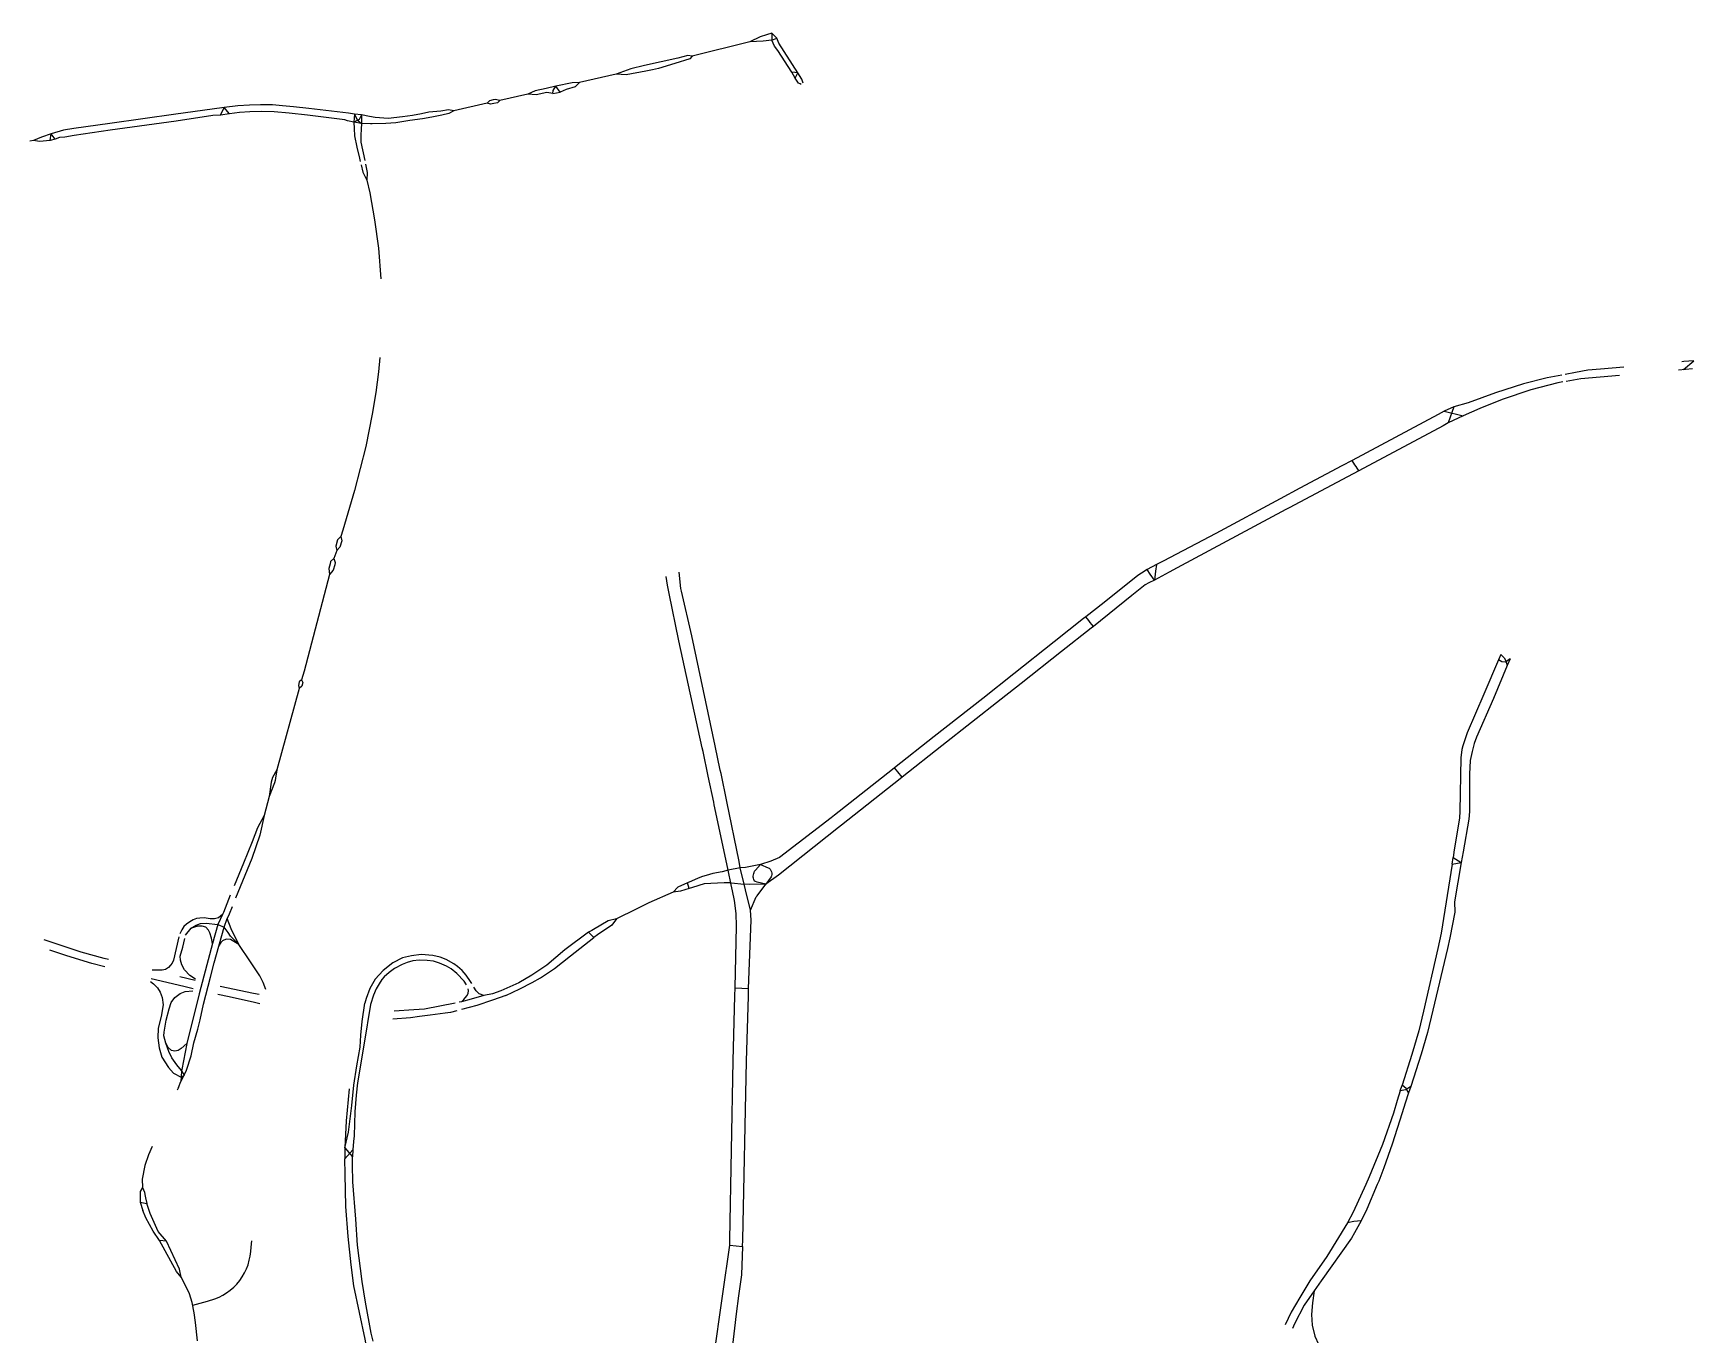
# Model space of a CAD drawing. Header units: inches. Extents: x 25490716 to 25512768, y 6672380 to 6685864.
# Drawn here: x 25495719 to 25498669, y 6676505 to 6678818 of the extents above; entities that cross this region are included whole.
import ezdxf

# ---------------------------------------------------------------- set-up
doc = ezdxf.new("R2010")
doc.units = ezdxf.units.IN
doc.header["$MEASUREMENT"] = 0

msp = doc.modelspace()

# ---------------------------------------------------------------- linework, layer by layer
for points in [[(25497031.3, 6678817.7), (25497021.8, 6678814.8), (25497010.2, 6678811.2), (25496992.4, 6678802.6)], [(25497031, 6678805.2), (25497015.8, 6678803.6), (25496992.4, 6678802.6)], [(25497031.3, 6678817.7), (25497031, 6678805.2)], [(25497031, 6678805.2), (25497039.9, 6678808.9)], [(25497036.1, 6678794.9), (25497031, 6678805.2)], [(25497031.3, 6678817.7), (25497039.9, 6678808.9)], [(25497043.9, 6678800), (25497039.9, 6678808.9)], [(25496889.5, 6678777), (25496885.6, 6678772.4), (25496858.9, 6678763.8), (25496829.8, 6678754.8), (25496819, 6678752.7), (25496807.1, 6678750.3)], [(25496889.5, 6678777), (25496882, 6678777.9), (25496864.5, 6678773.6)], [(25496992.4, 6678802.6), (25496889.5, 6678777)], [(25497066.5, 6678748.5), (25497041.6, 6678787), (25497036.1, 6678794.9)], [(25497077.3, 6678747.5), (25497043.9, 6678800)], [(25496805.1, 6678760.1), (25496781, 6678754.6), (25496754.6, 6678745)], [(25496807.1, 6678750.3), (25496772.6, 6678743.5), (25496754.6, 6678745)], [(25496864.5, 6678773.6), (25496805.1, 6678760.1)], [(25497077.3, 6678747.5), (25497066.5, 6678748.5)], [(25497081.6, 6678727.6), (25497078.7, 6678728.9), (25497072.9, 6678737.9), (25497066.5, 6678748.5)], [(25497072.9, 6678737.9), (25497077.3, 6678747.5)], [(25497086.1, 6678730.5), (25497084.5, 6678736.2), (25497077.3, 6678747.5)], [(25496630.1, 6678719.4), (25496610.7, 6678715), (25496597.8, 6678709.6)], [(25496647.6, 6678723.3), (25496630.1, 6678719.4)], [(25496642.1, 6678710.7), (25496642.9, 6678715.9), (25496647.6, 6678723.3)], [(25496689.5, 6678729.9), (25496676.6, 6678729.4), (25496647.6, 6678723.3)], [(25496655.4, 6678713.2), (25496647.6, 6678723.3)], [(25496689.5, 6678729.9), (25496681.9, 6678722.6), (25496666.1, 6678717.9), (25496655.4, 6678713.2)], [(25496754.6, 6678745), (25496689.5, 6678729.9)], [(25497083.3, 6678726.8), (25497081.6, 6678727.6)], [(25497086.6, 6678728.8), (25497086.1, 6678730.5)], [(25496278.9, 6678675.5), (25496208.7, 6678684.1), (25496181.4, 6678687.1), (25496162, 6678688.9), (25496144.1, 6678690.1), (25496122.8, 6678690.6), (25496103, 6678690), (25496082.4, 6678688.6), (25496058.5, 6678685.6)], [(25496525.4, 6678693.2), (25496466, 6678679.9)], [(25496535.9, 6678699), (25496529.4, 6678697.7), (25496525.4, 6678693.2)], [(25496537.3, 6678692.7), (25496531.6, 6678691.5), (25496525.4, 6678693.2)], [(25496547.7, 6678698.2), (25496539.8, 6678699.7), (25496535.9, 6678699)], [(25496547.7, 6678698.2), (25496544.1, 6678694), (25496537.3, 6678692.7)], [(25496597.8, 6678709.6), (25496547.7, 6678698.2)], [(25496631.5, 6678712.6), (25496612.8, 6678708.4), (25496597.8, 6678709.6)], [(25496642.1, 6678710.7), (25496631.5, 6678712.6)], [(25496642.1, 6678710.7), (25496655.4, 6678713.2)], [(25496037.2, 6678682.9), (25495972.3, 6678673.8), (25495854.9, 6678657.4), (25495791.3, 6678648.5), (25495772.7, 6678645.4), (25495751.1, 6678639.1)], [(25496038.1, 6678671.2), (25495972.7, 6678661.5), (25495855.6, 6678645.3), (25495792, 6678636), (25495775.3, 6678633.2)], [(25496058.5, 6678685.6), (25496037.2, 6678682.9)], [(25496052, 6678672.3), (25496038.1, 6678671.2)], [(25496052, 6678672.3), (25496058.5, 6678685.6)], [(25496067.9, 6678674.4), (25496052, 6678672.3)], [(25496067.9, 6678674.4), (25496058.5, 6678685.6)], [(25496277.4, 6678662.2), (25496272.4, 6678663.5), (25496206.5, 6678672), (25496173.6, 6678675.8), (25496146.9, 6678677.9), (25496124.3, 6678678.7), (25496103.9, 6678678.1), (25496085.7, 6678676.6), (25496067.9, 6678674.4)], [(25496288.7, 6678659.3), (25496277.4, 6678662.2)], [(25496290, 6678674.1), (25496278.9, 6678675.5)], [(25496290, 6678674.1), (25496288.7, 6678659.3)], [(25496302, 6678672.4), (25496297.8, 6678664.3), (25496288.7, 6678659.3)], [(25496302.2, 6678657.1), (25496288.7, 6678659.3)], [(25496288.7, 6678659.3), (25496289.3, 6678648.1)], [(25496290, 6678674.1), (25496294.4, 6678664), (25496302.2, 6678657.1)], [(25496302, 6678672.4), (25496290, 6678674.1)], [(25496302.2, 6678657.1), (25496301.6, 6678647.2)], [(25496302, 6678672.4), (25496302.2, 6678657.1)], [(25496316.7, 6678669.6), (25496302, 6678672.4)], [(25496318.4, 6678656.6), (25496302.2, 6678657.1)], [(25496408.8, 6678674.6), (25496392.8, 6678671.6), (25496375, 6678669.2), (25496349.7, 6678666.4), (25496326.6, 6678667.7), (25496316.7, 6678669.6)], [(25496410.7, 6678665.8), (25496388.3, 6678662.4), (25496363, 6678658.5), (25496345.2, 6678657), (25496321.3, 6678656.5), (25496318.4, 6678656.6)], [(25496422.1, 6678677.2), (25496408.8, 6678674.6)], [(25496427.1, 6678668.4), (25496410.7, 6678665.8)], [(25496442.9, 6678679.2), (25496422.1, 6678677.2)], [(25496444.7, 6678672.1), (25496427.1, 6678668.4)], [(25496466, 6678679.9), (25496456.6, 6678681.8), (25496442.9, 6678679.2)], [(25496466, 6678679.9), (25496457.3, 6678675.1), (25496444.7, 6678672.1)], [(25495751.1, 6678639.1), (25495733.5, 6678633.1), (25495719.4, 6678626.8)], [(25495748.9, 6678627.1), (25495751.1, 6678639.1)], [(25495758.3, 6678629.1), (25495748.9, 6678627.1)], [(25495758.3, 6678629.1), (25495751.1, 6678639.1)], [(25495775.3, 6678633.2), (25495765.5, 6678632.2), (25495758.3, 6678629.1)], [(25496289.3, 6678648.1), (25496290, 6678635.5), (25496293.9, 6678615.3), (25496298.4, 6678595.7), (25496299.9, 6678589.6)], [(25496301.6, 6678647.2), (25496300.9, 6678636.6), (25496301.2, 6678624.2), (25496308.1, 6678591.2)], [(25495719.4, 6678626.8), (25495713.3, 6678625.9)], [(25495748.9, 6678627.1), (25495730.3, 6678625.3), (25495719.4, 6678626.8)], [(25496301.4, 6678583.6), (25496304.5, 6678571), (25496312, 6678556.7)], [(25496309.3, 6678585.2), (25496312.4, 6678570.4), (25496312, 6678556.7)], [(25496312, 6678556.7), (25496317.1, 6678533.8), (25496325.5, 6678486), (25496332.3, 6678435.8), (25496336.5, 6678381.4)], [(25496334.6, 6678241.3), (25496332.6, 6678215.8), (25496327.8, 6678178.9), (25496321.1, 6678140.4), (25496310, 6678083.4), (25496289.9, 6678004.9), (25496269.1, 6677934.5), (25496265.5, 6677923.1)], [(25498544.6, 6678224.2), (25498503.5, 6678220.4), (25498480.9, 6678218.6), (25498458.7, 6678214.6), (25498440.4, 6678211.1)], [(25498667, 6678221.5), (25498642, 6678219.1)], [(25498651.5, 6678234.1), (25498648.1, 6678233.7)], [(25498650.9, 6678220), (25498669.1, 6678235.7)], [(25498669.1, 6678235.7), (25498651.5, 6678234.1)], [(25498434.8, 6678210), (25498408.7, 6678205), (25498366.6, 6678194.4), (25498316.6, 6678178.7), (25498268.5, 6678161), (25498242.8, 6678153.9)], [(25498436.7, 6678197.9), (25498427.7, 6678196.4), (25498379.8, 6678184), (25498328.7, 6678167), (25498288.8, 6678151), (25498259.1, 6678137.8)], [(25498537.2, 6678209.4), (25498468.6, 6678203.4), (25498442.6, 6678198.9)], [(25498214.7, 6678139.8), (25498062.3, 6678058.1)], [(25498225.6, 6678146), (25498214.7, 6678139.8)], [(25498242.8, 6678153.9), (25498225.6, 6678146)], [(25498225.6, 6678146), (25498259.1, 6678137.8)], [(25498242.8, 6678153.9), (25498232.7, 6678125)], [(25498259.1, 6678137.8), (25498232.7, 6678125)], [(25498223.8, 6678120.1), (25498073.8, 6678040.2)], [(25498232.7, 6678125), (25498223.8, 6678120.1)], [(25498044, 6678048.6), (25497969.1, 6678009), (25497934.2, 6677990.1)], [(25498062.3, 6678058.1), (25498044, 6678048.6)], [(25498073.8, 6678040.2), (25498053.8, 6678029.5)], [(25498066.9, 6678050.9), (25498062.3, 6678058.1)], [(25498069, 6678047.5), (25498066.9, 6678050.9)], [(25498073.8, 6678040.2), (25498069, 6678047.5)], [(25498053.8, 6678029.5), (25497950.1, 6677974), (25497944.6, 6677971.1)], [(25497934.2, 6677990.1), (25497819.8, 6677928.6), (25497726.3, 6677879.7)], [(25497944.6, 6677971.1), (25497751.2, 6677867.6), (25497737.2, 6677860.1)], [(25496265.5, 6677923.1), (25496259.7, 6677917.1), (25496256.5, 6677906.2), (25496258.2, 6677898.1)], [(25496265.5, 6677923.1), (25496267.1, 6677915.3), (25496263.9, 6677904), (25496258.2, 6677898.1)], [(25496258.2, 6677898.1), (25496253.2, 6677884)], [(25496253.2, 6677884), (25496247.3, 6677878.6), (25496246.4, 6677874.9), (25496244.3, 6677866.6), (25496245.5, 6677855.9)], [(25496253.2, 6677884), (25496255.7, 6677877.1), (25496254.6, 6677872.8), (25496252.1, 6677863.5), (25496245.5, 6677855.9)], [(25497698, 6677864.6), (25497688, 6677858.1)], [(25497714.7, 6677873.6), (25497698, 6677864.6)], [(25497703.5, 6677856.5), (25497698, 6677864.6)], [(25497713, 6677861.6), (25497711, 6677845.9)], [(25497714.7, 6677873.6), (25497713, 6677861.6)], [(25497726.3, 6677879.7), (25497714.7, 6677873.6)], [(25496245.5, 6677855.9), (25496200.1, 6677684.2)], [(25496846, 6677836.9), (25496843.3, 6677852.2)], [(25496848.9, 6677821.8), (25496846, 6677836.9)], [(25496870.8, 6677825.9), (25496869.6, 6677830.8), (25496866.7, 6677859.7)], [(25497694.5, 6677837.1), (25497670.8, 6677818.6), (25497602.9, 6677763.1)], [(25497681.5, 6677853.7), (25497621.7, 6677806.1)], [(25497688, 6677858.1), (25497681.5, 6677853.7)], [(25497701, 6677841.1), (25497694.5, 6677837.1)], [(25497711, 6677845.9), (25497701, 6677841.1)], [(25497711, 6677845.9), (25497703.5, 6677856.5)], [(25497737.2, 6677860.1), (25497711, 6677845.9)], [(25496907.5, 6677547.9), (25496865.9, 6677737.7), (25496848.9, 6677821.8)], [(25496930.5, 6677551.5), (25496889, 6677746.8), (25496870.8, 6677825.9)], [(25497621.7, 6677806.1), (25497589.2, 6677780.6)], [(25497585.1, 6677777.4), (25497532.9, 6677736)], [(25497589.2, 6677780.6), (25497585.1, 6677777.4)], [(25497594.6, 6677773.7), (25497589.2, 6677780.6)], [(25497597, 6677770.6), (25497594.6, 6677773.7)], [(25497598.4, 6677760.4), (25497545.8, 6677718.6)], [(25497602.9, 6677763.1), (25497597, 6677770.6)], [(25497602.9, 6677763.1), (25497598.4, 6677760.4)], [(25497532.9, 6677736), (25497460.9, 6677678.9)], [(25497545.8, 6677718.6), (25497474.2, 6677662.2)], [(25498326.3, 6677713.3), (25498322.4, 6677704.3)], [(25498326.3, 6677713.3), (25498332.1, 6677707.6), (25498335.3, 6677702), (25498337.7, 6677694.1)], [(25496200.1, 6677684.2), (25496195.4, 6677668.6)], [(25498322.4, 6677704.3), (25498296.3, 6677643.3), (25498266.2, 6677574.1), (25498259, 6677551.3)], [(25498337.7, 6677694.1), (25498313, 6677635.1), (25498283, 6677566.7), (25498279, 6677555.1), (25498275.5, 6677541.3)], [(25498342.9, 6677706), (25498334.7, 6677700.1), (25498327.8, 6677700.7), (25498322.4, 6677704.3)], [(25498342.9, 6677706), (25498337.7, 6677694.1)], [(25496195.4, 6677668.6), (25496191.4, 6677665), (25496190.1, 6677658.6), (25496191.7, 6677653.4)], [(25496195.4, 6677668.6), (25496198.2, 6677663.8), (25496196.2, 6677657), (25496191.7, 6677653.4)], [(25497460.9, 6677678.9), (25497406.2, 6677635.6), (25497319.7, 6677567.7)], [(25497474.2, 6677662.2), (25497438.9, 6677634.3), (25497333.3, 6677551.1)], [(25496191.7, 6677653.4), (25496151.8, 6677508.8)], [(25497319.7, 6677567.7), (25497249, 6677512.3)], [(25496909, 6677541.3), (25496907.5, 6677547.9)], [(25496918.3, 6677497.5), (25496909, 6677541.3)], [(25496939.7, 6677508), (25496930.5, 6677551.5)], [(25497333.3, 6677551.1), (25497262.7, 6677495.5)], [(25498259, 6677551.3), (25498257.2, 6677544.7), (25498255.2, 6677529.8), (25498253.6, 6677435.4), (25498252.8, 6677422.7), (25498243.6, 6677366.5)], [(25498275.5, 6677541.3), (25498272.1, 6677525.2), (25498270.4, 6677501.1), (25498270.5, 6677434.6), (25498269.3, 6677420.7), (25498259.1, 6677363)], [(25496151.8, 6677508.8), (25496143.9, 6677494.7), (25496142.9, 6677490.7), (25496141.8, 6677486.7), (25496138.5, 6677461.3)], [(25496151.8, 6677508.8), (25496149.7, 6677493.5), (25496148.6, 6677489.4), (25496147.4, 6677485.2), (25496138.5, 6677461.3)], [(25496941, 6677501.9), (25496939.7, 6677508)], [(25497245.3, 6677509.3), (25497142.6, 6677427.9)], [(25497249, 6677512.3), (25497245.3, 6677509.3)], [(25497254.9, 6677505.1), (25497249, 6677512.3)], [(25496928.1, 6677451.3), (25496918.3, 6677497.5)], [(25496951.1, 6677452.1), (25496941, 6677501.9)], [(25497259.2, 6677492.7), (25497155.2, 6677410.4)], [(25497262.7, 6677495.5), (25497254.9, 6677505.1)], [(25497262.7, 6677495.5), (25497259.2, 6677492.7)], [(25496138.5, 6677461.3), (25496129.4, 6677427.3), (25496121.5, 6677392.3), (25496107.5, 6677351.2), (25496078.5, 6677280.4)], [(25496929, 6677446.6), (25496928.1, 6677451.3)], [(25496972.9, 6677345.6), (25496951.1, 6677452.1)], [(25496129.4, 6677427.3), (25496117.7, 6677405.6), (25496107.8, 6677380.4), (25496092.7, 6677342.8), (25496075.9, 6677302.3)], [(25496951.1, 6677341.7), (25496929, 6677446.6)], [(25497136.6, 6677423.4), (25497044.8, 6677352.6), (25497029.7, 6677346.2)], [(25497142.6, 6677427.9), (25497136.6, 6677423.4)], [(25497149.5, 6677405.9), (25497043.2, 6677321.3)], [(25497155.2, 6677410.4), (25497149.5, 6677405.9)], [(25498243.6, 6677366.5), (25498241.4, 6677352.9)], [(25498259.1, 6677363), (25498255.7, 6677343.6)], [(25496953.4, 6677330), (25496942.8, 6677327.6)], [(25496953.4, 6677330), (25496951.1, 6677341.7)], [(25496975.1, 6677334.3), (25496953.4, 6677330)], [(25496958.9, 6677304.5), (25496953.4, 6677330)], [(25496975.1, 6677334.3), (25496972.9, 6677345.6)], [(25496984.6, 6677335.1), (25496975.1, 6677334.3)], [(25496982.2, 6677305.4), (25496975.1, 6677334.3)], [(25497011, 6677340.3), (25496984.6, 6677335.1)], [(25497020.3, 6677305.5), (25497005.3, 6677309.1), (25497002, 6677310.1), (25497000.7, 6677310.9), (25496999.5, 6677313.6), (25496998.9, 6677315.8), (25496998.3, 6677318), (25496998.3, 6677319.9), (25496998.6, 6677322.2), (25496999.1, 6677324.4), (25496999.8, 6677326.3), (25497000.7, 6677328.3), (25497001.9, 6677330.5), (25497011, 6677340.3)], [(25497029.7, 6677346.2), (25497011, 6677340.3)], [(25497011, 6677340.3), (25497024.8, 6677334.7), (25497026.5, 6677333.6), (25497028.4, 6677331.8), (25497029.7, 6677329.8), (25497030.7, 6677327.4), (25497031.2, 6677324.7), (25497031.1, 6677322.3), (25497030.8, 6677320.2), (25497030, 6677318.4), (25497020.3, 6677305.5)], [(25498239.8, 6677341.2), (25498220.3, 6677218.3)], [(25498255.7, 6677343.6), (25498244.1, 6677274), (25498244.6, 6677255.8), (25498235.9, 6677210.1)], [(25498239.8, 6677341.2), (25498241.4, 6677352.9)], [(25498239.8, 6677341.2), (25498255.7, 6677343.6)], [(25498241.4, 6677352.9), (25498255.7, 6677343.6)], [(25496881.6, 6677308), (25496864.2, 6677300.2), (25496856.1, 6677291.2)], [(25496888.3, 6677310.9), (25496881.6, 6677308)], [(25496884.5, 6677297.5), (25496881.6, 6677308)], [(25496942.8, 6677327.6), (25496926.4, 6677324.1), (25496920.3, 6677322.6), (25496914.3, 6677320.9), (25496907.8, 6677318.9), (25496900.4, 6677316), (25496888.3, 6677310.9)], [(25496946.8, 6677307.7), (25496911, 6677305.8), (25496890.4, 6677299.3)], [(25496958.7, 6677307.6), (25496946.8, 6677307.7)], [(25496958.7, 6677307.6), (25496982.2, 6677305.4)], [(25496961.2, 6677293.6), (25496958.9, 6677304.5)], [(25496992, 6677304.6), (25496982.2, 6677305.4)], [(25496984.6, 6677295.3), (25496982.2, 6677305.4)], [(25497020.3, 6677305.5), (25496992, 6677304.6)], [(25497005, 6677284.5), (25497020.3, 6677305.5)], [(25497043.2, 6677321.3), (25497020.3, 6677305.5)], [(25496069.1, 6677285.8), (25496056.8, 6677255.3)], [(25496856.1, 6677291.2), (25496812.4, 6677272.5), (25496789.9, 6677261.2)], [(25496884.5, 6677297.5), (25496868.8, 6677292.7), (25496856.1, 6677291.2)], [(25496890.4, 6677299.3), (25496884.5, 6677297.5)], [(25496965.9, 6677121.2), (25496968.5, 6677230.7), (25496967.8, 6677253.1), (25496965, 6677276.2), (25496961.2, 6677293.6)], [(25496993.4, 6677259), (25496984.6, 6677295.3)], [(25496993.4, 6677259), (25497003.6, 6677282.7), (25497005, 6677284.5)], [(25496055.4, 6677251.3), (25496048, 6677245.7), (25496041.2, 6677243.8), (25496033.3, 6677243.9), (25496022.7, 6677245.3), (25496015.3, 6677245.1), (25496009.2, 6677244.4), (25496003.1, 6677242), (25495997, 6677238.5), (25495991.1, 6677234.1), (25495986.9, 6677229.9), (25495982.9, 6677224.5), (25495979.4, 6677217.3)], [(25495987, 6676966.1), (25495991.5, 6676974.7), (25495999.4, 6677000.2), (25496004.6, 6677023.2), (25496011.6, 6677047.8), (25496015.5, 6677064.3), (25496021.8, 6677092.3), (25496025.4, 6677108.1), (25496033.8, 6677140), (25496040.2, 6677165.7), (25496058.1, 6677229.2), (25496063.7, 6677244.1)], [(25496056.8, 6677255.3), (25496055.4, 6677251.3), (25496047.3, 6677233.7)], [(25496072.2, 6677264.9), (25496067, 6677251.8), (25496063.7, 6677244.1)], [(25496084.5, 6677198.1), (25496070.7, 6677225.8), (25496063.7, 6677244.1)], [(25496755.2, 6677243.9), (25496740.5, 6677240.3), (25496714.3, 6677224.9)], [(25496755.2, 6677243.9), (25496746.8, 6677232.8), (25496721.3, 6677215.2)], [(25496789.9, 6677261.2), (25496755.2, 6677243.9)], [(25496989.9, 6677120), (25496994.5, 6677241.4), (25496993.4, 6677259)], [(25495977.7, 6677211.5), (25495968.1, 6677170.5), (25495965.8, 6677164.9), (25495963.2, 6677161.4), (25495959.2, 6677157.2), (25495954.1, 6677153.9), (25495948, 6677152.3), (25495930.5, 6677152.5)], [(25495989.8, 6677214.7), (25495999.9, 6677227.1), (25496008.3, 6677232.5), (25496016.4, 6677235.5), (25496026.2, 6677236.2), (25496047.3, 6677233.7)], [(25496047.3, 6677233.7), (25496037.8, 6677200), (25496021.9, 6677141.8), (25496013.8, 6677110.2), (25495991.9, 6677022.5)], [(25496037.8, 6677200), (25496035.6, 6677209.2), (25496033, 6677218.8), (25496030.7, 6677223.5), (25496025.8, 6677229.1), (25496019.2, 6677231), (25496011.7, 6677230.6), (25495999.9, 6677227.1)], [(25496047.3, 6677233.7), (25496058.1, 6677229.2)], [(25496084.5, 6677198.1), (25496069.7, 6677213), (25496065.1, 6677219.6), (25496058.1, 6677229.2)], [(25496705.6, 6677220), (25496663.2, 6677188.5), (25496631.6, 6677161.3), (25496605, 6677143.8), (25496582, 6677130.3), (25496549.9, 6677115.7)], [(25496714.3, 6677224.9), (25496711.5, 6677223.2), (25496705.6, 6677220)], [(25496705.6, 6677220), (25496715, 6677210.9)], [(25496721.3, 6677215.2), (25496715, 6677210.9)], [(25498220.3, 6677218.3), (25498214.5, 6677191.1), (25498189.1, 6677079.9), (25498180.7, 6677044.5), (25498168.1, 6677002.4), (25498150.8, 6676948.2)], [(25495804.4, 6677184.6), (25495738.3, 6677206.6)], [(25495846.5, 6677158.4), (25495823.1, 6677164.5), (25495779, 6677178.1), (25495748.3, 6677188)], [(25495853, 6677171.5), (25495845, 6677173.5), (25495804.4, 6677184.6)], [(25496007.4, 6677136.8), (25495997, 6677143.2), (25495987.9, 6677153.1), (25495983, 6677162.2), (25495980.5, 6677170.3), (25495979.8, 6677177.7), (25495984.7, 6677193.2), (25495988.4, 6677209)], [(25496084.5, 6677198.1), (25496069.4, 6677207.3), (25496062.1, 6677207.7), (25496055.4, 6677204.5), (25496052.2, 6677201.7), (25496048.4, 6677195.4)], [(25496132.5, 6677118.1), (25496127.4, 6677130.9), (25496121.4, 6677142.2), (25496105.2, 6677167.3), (25496084.5, 6677198.1)], [(25496558.6, 6677107.6), (25496583.3, 6677119.1), (25496605.2, 6677130.4), (25496620.1, 6677139.1), (25496645.2, 6677155.7), (25496673.8, 6677178), (25496715, 6677210.9)], [(25498235.9, 6677210.1), (25498231.4, 6677190.8), (25498205.6, 6677081.3), (25498196.1, 6677041.7), (25498184.7, 6677003), (25498166.2, 6676946.1)], [(25496488.7, 6677126.5), (25496484.7, 6677133.2), (25496471.7, 6677146.8), (25496461.6, 6677154.8), (25496453.2, 6677159.8), (25496441.1, 6677165.2), (25496430.4, 6677168.3), (25496419.1, 6677170), (25496404.7, 6677170.3), (25496393.6, 6677168.9), (25496383.6, 6677166.2), (25496374.2, 6677162.7), (25496361, 6677155.8), (25496351.4, 6677148.7), (25496342.7, 6677140.5), (25496338.5, 6677135.9), (25496333.6, 6677128.2), (25496328.3, 6677119.6), (25496323.3, 6677108.4), (25496318.1, 6677091.4), (25496306.9, 6677022.8), (25496294.9, 6676952.3), (25496292.5, 6676930.7), (25496290.5, 6676900.8), (25496289.3, 6676858), (25496288.2, 6676848.1), (25496286.6, 6676833.3)], [(25496498.3, 6677128.9), (25496496.1, 6677132.6), (25496488.3, 6677143.7), (25496480.9, 6677152.2), (25496472.7, 6677159.3), (25496466.1, 6677163.6), (25496452.7, 6677171.5), (25496441.8, 6677175.8), (25496429.2, 6677178.7), (25496408.5, 6677180.4), (25496391.1, 6677178.3), (25496375.2, 6677174.3), (25496358, 6677165.3), (25496340.5, 6677151.9), (25496326.3, 6677136.4), (25496316.9, 6677119.8), (25496310.3, 6677102.3), (25496308.2, 6677093.8)], [(25495927.3, 6677132.7), (25495932.8, 6677128.1), (25495939.6, 6677121.1), (25495944.5, 6677113.7), (25495948.3, 6677104), (25495949.7, 6677090.8), (25495946.2, 6677070.2), (25495941.3, 6677049.6), (25495940.2, 6677032.2), (25495942.5, 6677014.5), (25495947.3, 6676998), (25495959.5, 6676979.7), (25495968.3, 6676969.7), (25495981.7, 6676962.4)], [(25496003.4, 6677119.5), (25495986.4, 6677123.3), (25495928.4, 6677137.3)], [(25496006.9, 6677134.1), (25495979.4, 6677140.5)], [(25496110.2, 6677111.1), (25496051, 6677123.6)], [(25495954.5, 6677022.8), (25495950.9, 6677035.8), (25495951.4, 6677042.3), (25495955.2, 6677063.6), (25495960.8, 6677083.8), (25495964.3, 6677095.3), (25495970.7, 6677104.2), (25495980, 6677111.3), (25495988.7, 6677114.4), (25496002.6, 6677116)], [(25496121.6, 6677093), (25496112.1, 6677094.9), (25496066.9, 6677105), (25496047.2, 6677109.5)], [(25496120.7, 6677109.1), (25496110.2, 6677111.1)], [(25496272.6, 6676836.7), (25496279.1, 6676864.4), (25496284.9, 6676912), (25496288.7, 6676947.9), (25496294.1, 6676982.8), (25496299.6, 6677015.9), (25496301, 6677037.3), (25496303.4, 6677061.3), (25496308.2, 6677093.8)], [(25496468.4, 6677093.9), (25496414.1, 6677083.5)], [(25496497, 6677100.8), (25496480, 6677096.2), (25496476, 6677095.4)], [(25496480, 6677096.2), (25496483.9, 6677100.3), (25496489.4, 6677107.2), (25496491.9, 6677111.1), (25496492.5, 6677116.2), (25496491.9, 6677119.5)], [(25496519.8, 6677107.5), (25496497, 6677100.8)], [(25496505.9, 6677115.8), (25496501.9, 6677122.3)], [(25496519.8, 6677107.5), (25496511.2, 6677110.4), (25496505.9, 6677115.8)], [(25496534.9, 6677099), (25496507.4, 6677089.8)], [(25496549.9, 6677115.7), (25496534.8, 6677110.7), (25496519.8, 6677107.5)], [(25496558.6, 6677107.6), (25496534.9, 6677099)], [(25496956.6, 6676673.8), (25496962.7, 6676991.2), (25496965.5, 6677107.1)], [(25496965.5, 6677107.1), (25496965.9, 6677121.2)], [(25496965.9, 6677121.2), (25496989.9, 6677120)], [(25496979.6, 6676673.1), (25496986.4, 6676990.8), (25496989.5, 6677106.6)], [(25496989.5, 6677106.6), (25496989.8, 6677115.3), (25496989.9, 6677120)], [(25496424.2, 6677072.8), (25496405.5, 6677070.2), (25496389.3, 6677067.9), (25496358, 6677065.7)], [(25496414.1, 6677083.5), (25496395.4, 6677081.8), (25496360, 6677079.6)], [(25496471.8, 6677080.4), (25496460.3, 6677077.6), (25496450.8, 6677076.1), (25496424.2, 6677072.8)], [(25496507.4, 6677089.8), (25496479.7, 6677082.4)], [(25495982.7, 6676974.1), (25495974.4, 6676984.2), (25495965.5, 6676996.6), (25495959.7, 6677008.2), (25495954.5, 6677022.8)], [(25495991.9, 6677022.5), (25495982, 6677013.4), (25495976.7, 6677009.7), (25495970.7, 6677008.7), (25495964.9, 6677009.9), (25495958.6, 6677015.3), (25495954.5, 6677022.8)], [(25495991.9, 6677022.5), (25495983.1, 6676976.2), (25495982.7, 6676974.1)], [(25495977, 6676943.9), (25495981, 6676954.9)], [(25495981, 6676954.9), (25495987, 6676966.1)], [(25495981.7, 6676962.4), (25495981, 6676954.9)], [(25495982.7, 6676974.1), (25495981.7, 6676962.4)], [(25495981.7, 6676962.4), (25495987, 6676966.1)], [(25495982.7, 6676974.1), (25495987, 6676966.1)], [(25498147.7, 6676938.1), (25498150.8, 6676948.2)], [(25498166.2, 6676946.1), (25498157.7, 6676939.7), (25498147.7, 6676938.1)], [(25498162.4, 6676934.4), (25498158.4, 6676942), (25498150.8, 6676948.2)], [(25498166.2, 6676946.1), (25498162.4, 6676934.4)], [(25495977, 6676943.9), (25495974.8, 6676939.1)], [(25496280.5, 6676941.9), (25496275, 6676884.7), (25496272.6, 6676836.7)], [(25498142.4, 6676920.9), (25498135.5, 6676898.6), (25498116, 6676842.7), (25498092.3, 6676785.2)], [(25498156.5, 6676916.3), (25498151, 6676899.3), (25498133.2, 6676843.2), (25498118.2, 6676801.4), (25498109.6, 6676777.8)], [(25498147.7, 6676938.1), (25498142.4, 6676920.9)], [(25498162.4, 6676934.4), (25498156.5, 6676916.3)], [(25495930.6, 6676839.4), (25495923.8, 6676824.4), (25495917.3, 6676805.4), (25495912.8, 6676780.9), (25495913.4, 6676766.2)], [(25496272.6, 6676836.7), (25496286.5, 6676821)], [(25496272.6, 6676836.7), (25496272.7, 6676817.5)], [(25496286.6, 6676833.3), (25496272.7, 6676817.5)], [(25496286.6, 6676833.3), (25496286.5, 6676821)], [(25496310.2, 6676490), (25496308.9, 6676496.8), (25496288.9, 6676591.5), (25496283.9, 6676628.8), (25496278.4, 6676679.5), (25496274.5, 6676732.8), (25496273.3, 6676790.1), (25496272.7, 6676817.5)], [(25496322.8, 6676493.2), (25496319.4, 6676507.6), (25496309.6, 6676562.6), (25496303.3, 6676599.4), (25496295.1, 6676664), (25496292.3, 6676710.2), (25496286.7, 6676776.5), (25496286.4, 6676805.9), (25496286.5, 6676821)], [(25498092.3, 6676785.2), (25498086.6, 6676771.8), (25498064, 6676722.4), (25498053.7, 6676703.3)], [(25498109.6, 6676777.8), (25498106.8, 6676771.5), (25498088.3, 6676727.6), (25498078.4, 6676706.8)], [(25495909.1, 6676752.3), (25495908.8, 6676740)], [(25495908.8, 6676740), (25495914, 6676725.7)], [(25495908.8, 6676740), (25495920.6, 6676737.7)], [(25495913.4, 6676766.2), (25495909.2, 6676759.1), (25495909.1, 6676752.3)], [(25495913.4, 6676766.2), (25495916.8, 6676758.1), (25495917.5, 6676753.9)], [(25495917.5, 6676753.9), (25495918.3, 6676747.9), (25495920.6, 6676737.7)], [(25495943.4, 6676672), (25495931.9, 6676688.6), (25495919.2, 6676712.3), (25495914, 6676725.7)], [(25495955.7, 6676671.1), (25495941.1, 6676688.4), (25495926.8, 6676720.3), (25495920.6, 6676737.7)], [(25498053.7, 6676703.3), (25498017, 6676643.8), (25497986.9, 6676600.7), (25497969.5, 6676570.7), (25497954, 6676544.7), (25497943.3, 6676522)], [(25498066.6, 6676685.8), (25498061.2, 6676676.5), (25498006.9, 6676600.2), (25497994.8, 6676582.4), (25497977.2, 6676557.1), (25497960, 6676524.3), (25497956, 6676515.8)], [(25498078.4, 6676706.8), (25498065.2, 6676706), (25498053.7, 6676703.3)], [(25498078.4, 6676706.8), (25498066.6, 6676685.8)], [(25495981.7, 6676607.2), (25495973.5, 6676616.9), (25495943.4, 6676672)], [(25495955.7, 6676671.1), (25495943.4, 6676672)], [(25495981.7, 6676607.2), (25495979, 6676621), (25495955.7, 6676671.1)], [(25496002.3, 6676557.3), (25496015.6, 6676560.6), (25496028.7, 6676564.4), (25496041.5, 6676568.4), (25496049.1, 6676571.3), (25496056, 6676574.7), (25496062.7, 6676579), (25496069.1, 6676583.7), (25496075.2, 6676589.1), (25496080.6, 6676594.8), (25496085.8, 6676601.1), (25496090.4, 6676607.5), (25496094.3, 6676614.4), (25496097.8, 6676621.6), (25496100.7, 6676629.1), (25496102.9, 6676636.9), (25496104.5, 6676644.4), (25496105.6, 6676652.3), (25496106.5, 6676660.3), (25496107.7, 6676671.4)], [(25496944.1, 6676577.6), (25496956.3, 6676663.7)], [(25496956.3, 6676663.7), (25496956.6, 6676673.8)], [(25496956.3, 6676663.7), (25496979.3, 6676661.3)], [(25496979.3, 6676661.3), (25496977.2, 6676611.2), (25496972.2, 6676573.7)], [(25496979.3, 6676661.3), (25496979.6, 6676673.1)], [(25496011, 6676494), (25496007.1, 6676526.3), (25496004.8, 6676543.4), (25496001.4, 6676561.9), (25495999.3, 6676569.9), (25495996.4, 6676577.5), (25495993.5, 6676583.6), (25495981.7, 6676607.2)], [(25496925.6, 6676438.6), (25496927, 6676456.3), (25496944.1, 6676577.6)], [(25496972.2, 6676573.7), (25496967.9, 6676541.7), (25496956.8, 6676445.2), (25496956.9, 6676435.2)], [(25497994.8, 6676582.4), (25497991.7, 6676561.4), (25497989.9, 6676540.9), (25497991, 6676521.4), (25497995.9, 6676501.9), (25498002.6, 6676488.1), (25498013.6, 6676472.2), (25498026.3, 6676459.4), (25498044.3, 6676447.4), (25498054.3, 6676440.5)]]:
    msp.add_lwpolyline(points)

doc.saveas('drawing.dxf')
